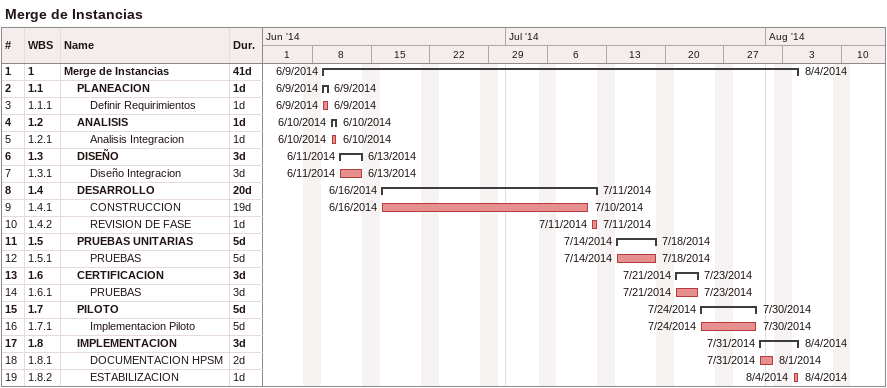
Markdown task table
Merge de Instancias

| ID | WBS | Task | Duration | Start | Finish |
|---|---|---|---|---|---|
| 1 | 1 | **Merge de Instancias** | 41d | 2014-06-09 | 2014-08-04 |
| 2 | 1.1 | **PLANEACION** | 1d | 2014-06-09 | 2014-06-09 |
| 3 | 1.1.1 | Definir Requirimientos | 1d | 2014-06-09 | 2014-06-09 |
| 4 | 1.2 | **ANALISIS** | 1d | 2014-06-10 | 2014-06-10 |
| 5 | 1.2.1 | Analisis Integracion | 1d | 2014-06-10 | 2014-06-10 |
| 6 | 1.3 | **DISEÑO** | 3d | 2014-06-11 | 2014-06-13 |
| 7 | 1.3.1 | Diseño Integracion | 3d | 2014-06-11 | 2014-06-13 |
| 8 | 1.4 | **DESARROLLO** | 20d | 2014-06-16 | 2014-07-11 |
| 9 | 1.4.1 | CONSTRUCCION | 19d | 2014-06-16 | 2014-07-10 |
| 10 | 1.4.2 | REVISION DE FASE | 1d | 2014-07-11 | 2014-07-11 |
| 11 | 1.5 | **PRUEBAS UNITARIAS** | 5d | 2014-07-14 | 2014-07-18 |
| 12 | 1.5.1 | PRUEBAS | 5d | 2014-07-14 | 2014-07-18 |
| 13 | 1.6 | **CERTIFICACION** | 3d | 2014-07-21 | 2014-07-23 |
| 14 | 1.6.1 | PRUEBAS | 3d | 2014-07-21 | 2014-07-23 |
| 15 | 1.7 | **PILOTO** | 5d | 2014-07-24 | 2014-07-30 |
| 16 | 1.7.1 | Implementacion Piloto | 5d | 2014-07-24 | 2014-07-30 |
| 17 | 1.8 | **IMPLEMENTACION** | 3d | 2014-07-31 | 2014-08-04 |
| 18 | 1.8.1 | DOCUMENTACION HPSM | 2d | 2014-07-31 | 2014-08-01 |
| 19 | 1.8.2 | ESTABILIZACION | 1d | 2014-08-04 | 2014-08-04 |
